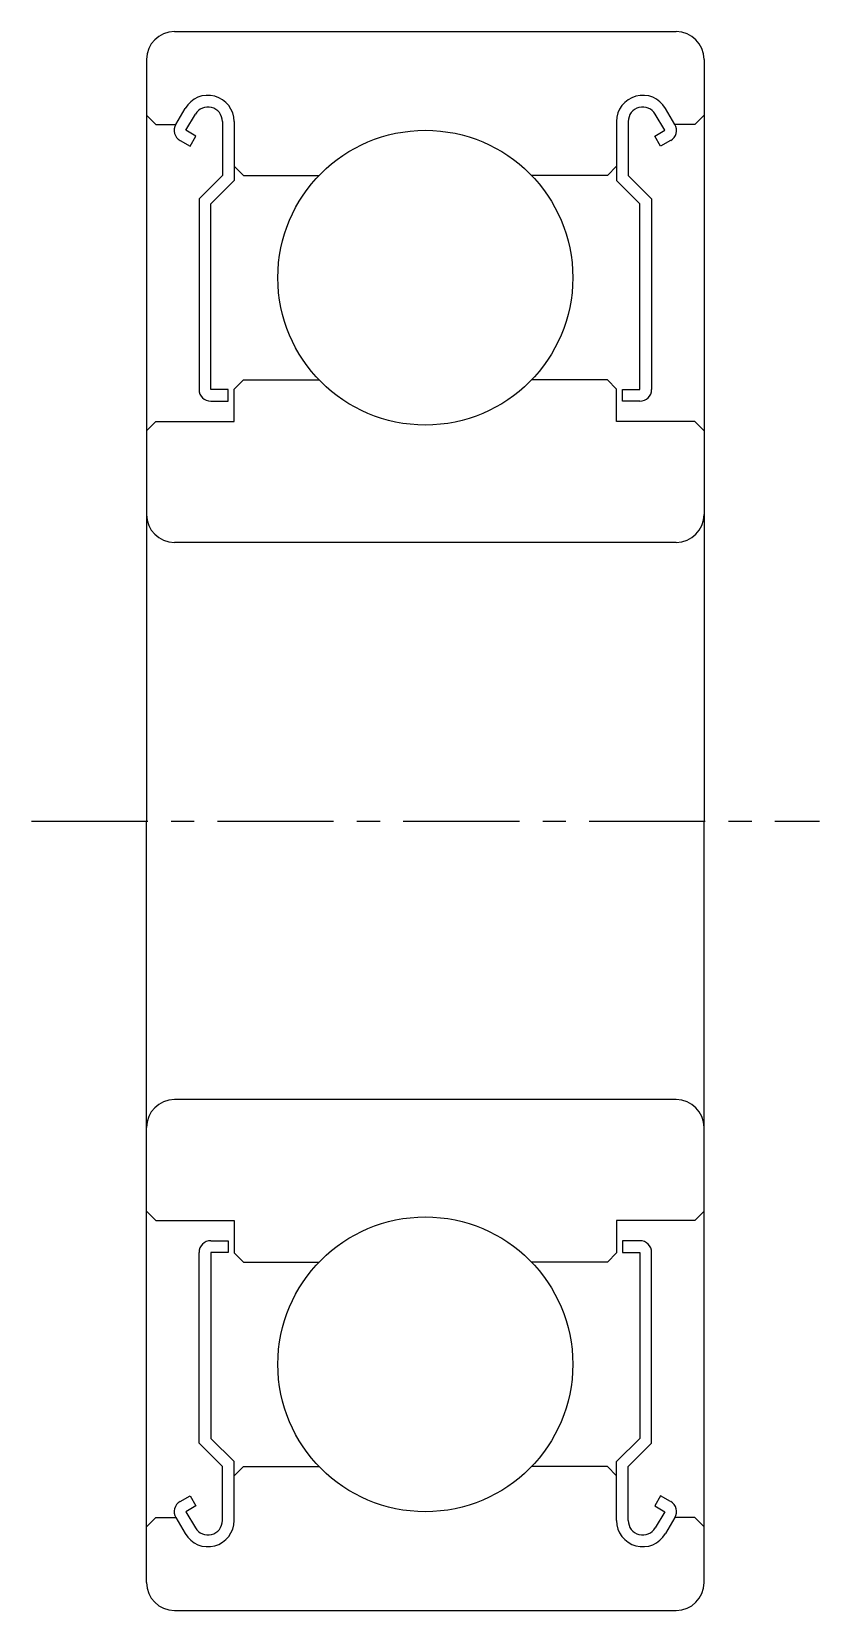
# Model space of a CAD drawing. Extents: x 94.6 to 132.9, y 86.6 to 119.6.
# Drawn here: x 124.44 to 132.92, y 102.61 to 119.61 of the extents above; entities outside this region: 2.
import ezdxf

# ---------------------------------------------------------------- set-up
doc = ezdxf.new("R2010")
doc.units = 0
doc.linetypes.add('CENTER', pattern=[2, 1.25, -0.25, 0.25, -0.25])
doc.layers.get('0').update_dxf_attribs({"linetype": 'CONTINUOUS'})
doc.layers.add('CENTER', color=1, linetype='CENTER')

msp = doc.modelspace()

# ---------------------------------------------------------------- linework, layer by layer
for p, q in [((125.981, 119.607), (131.381, 119.607)), ((125.681, 119.307), (125.681, 111.107)), ((131.681, 119.307), (131.681, 111.107)), ((125.681, 118.707), (125.781, 118.607)), ((125.995, 118.607), (126.098, 118.78)), ((126.104, 118.544), (126.206, 118.717)), ((131.259, 118.544), (131.156, 118.717)), ((131.367, 118.607), (131.265, 118.78)), ((131.681, 118.707), (131.581, 118.607)), ((125.781, 118.607), (125.995, 118.607)), ((126.213, 118.482), (126.104, 118.544)), ((126.497, 118.639), (126.497, 118.057)), ((126.623, 118.639), (126.623, 118.005)), ((130.74, 118.639), (130.74, 118.005)), ((130.865, 118.639), (130.865, 118.057)), ((131.15, 118.482), (131.259, 118.544)), ((131.581, 118.607), (131.367, 118.607)), ((126.041, 118.436), (126.15, 118.373)), ((126.15, 118.373), (126.213, 118.482)), ((131.213, 118.373), (131.15, 118.482)), ((131.321, 118.436), (131.213, 118.373)), ((126.623, 118.157), (126.723, 118.057)), ((130.74, 118.157), (130.64, 118.057)), ((126.497, 118.057), (126.246, 117.806)), ((126.623, 118.005), (126.372, 117.754)), ((126.723, 118.057), (127.537, 118.057)), ((130.64, 118.057), (129.826, 118.057)), ((130.74, 118.005), (130.991, 117.754)), ((130.865, 118.057), (131.116, 117.806)), ((126.246, 117.806), (126.246, 115.753)), ((126.372, 115.753), (126.372, 117.754)), ((130.991, 115.753), (130.991, 117.754)), ((131.116, 117.806), (131.116, 115.753)), ((126.623, 115.757), (126.723, 115.857)), ((126.723, 115.857), (127.537, 115.857)), ((130.64, 115.857), (129.826, 115.857)), ((130.74, 115.757), (130.64, 115.857)), ((126.56, 115.753), (126.372, 115.753)), ((126.372, 115.627), (126.56, 115.627)), ((126.56, 115.627), (126.56, 115.753)), ((126.623, 115.407), (126.623, 115.757)), ((130.74, 115.407), (130.74, 115.757)), ((130.802, 115.627), (130.802, 115.753)), ((130.802, 115.753), (130.991, 115.753)), ((130.991, 115.627), (130.802, 115.627)), ((125.681, 115.307), (125.781, 115.407)), ((125.781, 115.407), (126.623, 115.407)), ((131.581, 115.407), (130.74, 115.407)), ((131.681, 115.307), (131.581, 115.407)), ((131.381, 114.107), (125.981, 114.107)), ((128.681, 114.107), (128.681, 114.107)), ((130.031, 114.107), (130.031, 114.107)), ((125.681, 102.907), (125.681, 111.107)), ((131.681, 102.907), (131.681, 111.107)), ((131.381, 108.107), (125.981, 108.107)), ((125.681, 106.907), (125.781, 106.807)), ((125.781, 106.807), (126.623, 106.807)), ((126.623, 106.807), (126.623, 106.457)), ((131.581, 106.807), (130.74, 106.807)), ((130.74, 106.807), (130.74, 106.457)), ((131.681, 106.907), (131.581, 106.807)), ((126.246, 104.408), (126.246, 106.462)), ((126.372, 106.587), (126.56, 106.587)), ((126.372, 106.462), (126.372, 104.46)), ((126.56, 106.462), (126.372, 106.462)), ((126.56, 106.587), (126.56, 106.462)), ((126.623, 106.457), (126.723, 106.357)), ((130.74, 106.457), (130.64, 106.357)), ((130.802, 106.587), (130.802, 106.462)), ((130.991, 106.587), (130.802, 106.587)), ((130.802, 106.462), (130.991, 106.462)), ((130.991, 106.462), (130.991, 104.46)), ((131.116, 104.408), (131.116, 106.462)), ((126.723, 106.357), (127.537, 106.357)), ((130.64, 106.357), (129.826, 106.357)), ((126.497, 104.157), (126.246, 104.408)), ((126.623, 104.209), (126.372, 104.46)), ((130.74, 104.209), (130.991, 104.46)), ((130.865, 104.157), (131.116, 104.408)), ((126.497, 103.575), (126.497, 104.157)), ((126.623, 103.575), (126.623, 104.209)), ((126.623, 104.057), (126.723, 104.157)), ((126.723, 104.157), (127.537, 104.157)), ((130.64, 104.157), (129.826, 104.157)), ((130.74, 104.057), (130.64, 104.157)), ((130.74, 103.575), (130.74, 104.209)), ((130.865, 103.575), (130.865, 104.157)), ((126.041, 103.779), (126.15, 103.841)), ((126.213, 103.733), (126.104, 103.67)), ((126.15, 103.841), (126.213, 103.733)), ((131.213, 103.841), (131.15, 103.733)), ((131.15, 103.733), (131.259, 103.67)), ((131.321, 103.779), (131.213, 103.841)), ((125.681, 103.507), (125.781, 103.607)), ((125.781, 103.607), (125.995, 103.607)), ((125.995, 103.607), (126.098, 103.434)), ((126.104, 103.67), (126.206, 103.497)), ((131.259, 103.67), (131.156, 103.497)), ((131.367, 103.607), (131.265, 103.434)), ((131.581, 103.607), (131.367, 103.607)), ((131.681, 103.507), (131.581, 103.607)), ((125.981, 102.607), (131.381, 102.607))]:
    msp.add_line(p, q)
for centre in [(128.681, 116.957), (128.681, 105.257)]:
    msp.add_circle(centre, 1.587)
for centre, radius, start, end in [((125.981, 119.307), 0.3, 90, 180), ((131.381, 119.307), 0.3, 0, 90), ((126.341, 118.639), 0.282, 0, 150.0017), ((131.021, 118.639), 0.282, 29.9983, 180), ((126.341, 118.639), 0.156, 0, 150.0019), ((131.021, 118.639), 0.156, 29.9981, 180), ((126.104, 118.544), 0.126, 149.9926, 240.0026), ((131.259, 118.544), 0.126, 299.9974, 30.0074), ((126.372, 115.753), 0.126, 180.0001, 270), ((130.991, 115.753), 0.126, 270, 359.9999), ((125.981, 114.407), 0.3, 180, 270), ((131.381, 114.407), 0.3, 270, 0), ((125.981, 107.807), 0.3, 90, 180), ((131.381, 107.807), 0.3, 0, 90), ((126.372, 106.462), 0.126, 90, 179.9999), ((130.991, 106.462), 0.126, 0.0001, 90), ((126.104, 103.67), 0.126, 119.9974, 210.0074), ((131.259, 103.67), 0.126, 329.9926, 60.0026), ((126.341, 103.575), 0.282, 209.9983, 0), ((126.341, 103.575), 0.156, 209.9981, 0), ((131.021, 103.575), 0.282, 180, 330.0017), ((131.021, 103.575), 0.156, 180, 330.0019), ((125.981, 102.907), 0.3, 180, 270), ((131.381, 102.907), 0.3, 270, 0)]:
    msp.add_arc(centre, radius, start, end)
at = {"layer": 'CENTER', "color": 1, "linetype": 'CENTER'}
msp.add_line((124.444, 111.107), (132.922, 111.107), dxfattribs=at)

# ---------------------------------------------------------------- texts
for p in [(94.472, 90.335), (94.472, 86.585)]:
    msp.add_text('B606ZZ', height=1).set_placement(p)

doc.saveas('drawing.dxf')
